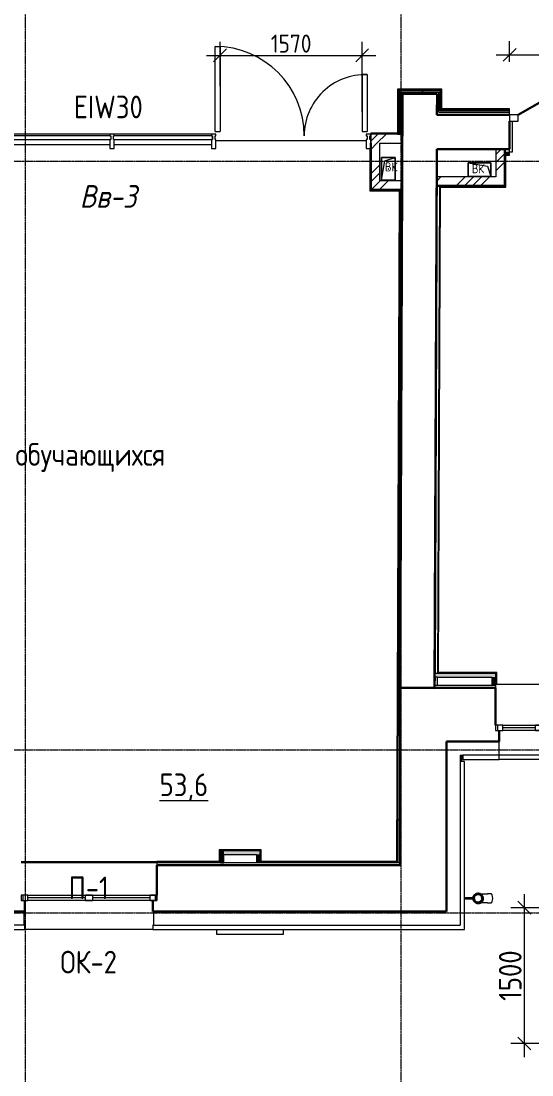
# Model space of a CAD drawing. Header units: millimetres. Extents: x -11345 to 411485, y -9810 to 73012.
# Drawn here: x 35004 to 40646, y -1793 to 9841 of the extents above; entities that cross this region are included whole.
import ezdxf

# ---------------------------------------------------------------- set-up
doc = ezdxf.new("R2010")
doc.units = ezdxf.units.MM
doc.linetypes.add('ADSK_Линия сетки', pattern=[25, 20, -2.5, 0, -2.5])
for name, color, linetype, lineweight in [('_ Окна', 7, 'Continuous', 9), ('Аннотация', 7, 'Continuous', 18), ('Витраж', 7, 'Continuous', 9), ('Двери', 7, 'Continuous', 9), ('Марки', 7, 'Continuous', 20), ('Марки окон', 7, 'Continuous', 20), ('Марки помещений', 7, 'Continuous', 20), ('Обобщенные модели', 7, 'Continuous', 18), ('Окна', 7, 'Continuous', 9), ('Оси', 253, 'Continuous', 9), ('Панели витража', 7, 'Continuous', 9), ('Перекрытие', 7, 'Continuous', 9), ('Размеры', 7, 'Continuous', 5), ('Стены внутренние', 7, 'Continuous', 18), ('Стены наружные', 7, 'Continuous', 18), ('Стены несущие', 7, 'Continuous', 30), ('Стены отделка', 7, 'Continuous', 30), ('Стены штриховка', 7, 'Continuous', 9)]:
    doc.layers.add(name, color=color, linetype=linetype, lineweight=lineweight)
doc.styles.add('GOST Common_2', font='GOST_Common.ttf', dxfattribs={"width": 0.9, "height": 250})
doc.styles.add('GOST Common_3', font='GOST_Common.ttf', dxfattribs={"width": 0.9, "height": 250})
doc.styles.add('GOST Common_5', font='GOST_Common.ttf', dxfattribs={"width": 0.9, "height": 100})
doc.styles.add('GOST Common_7', font='GOST_Common.ttf', dxfattribs={"width": 0.9, "height": 200})
doc.styles.add('GOST Common_B_I', font='', dxfattribs={"width": 0.9, "height": 250})
doc.styles.get('GOST Common_B_I').set_extended_font_data('GOST Common', italic=True, bold=True)
doc.dimstyles.new('ADSK_Основной_2_5_мм_округление_до_1', dxfattribs={"dimscale": 304.8, "dimtxt": 251.428749, "dimasz": 0.463911, "dimexe": 0.492126, "dimexo": 0.492126, "dimgap": 0.098425, "dimtad": 1, "dimdec": 0, "dimdsep": 46, "dimtxsty": 'GOST Common_3', "dimblk1": 'OBLIQUE', "dimblk2": 'OBLIQUE', "dimsah": 1, "dimcen": 0.09, "dimdle": 0.492126, "dimazin": 2, "dimtfac": 1, "dimtdec": 4, "dimtix": 1, "dimtmove": 0, "dimatfit": 3, "dimfxl": 1, "dimtvp": 1, "dimtolj": 1, "dimtzin": 0, "dimlwd": 20, "dimlwe": 20, "dimarcsym": 2})
doc.dimstyles.new('ADSK_Основной_2_мм', dxfattribs={"dimscale": 304.8, "dimtxt": 201.142999, "dimasz": 0.463911, "dimexe": 0.492126, "dimexo": 0.492126, "dimgap": 0.098425, "dimtad": 1, "dimrnd": 0.01, "dimdsep": 46, "dimtxsty": 'GOST Common_7', "dimblk1": 'OBLIQUE', "dimblk2": 'OBLIQUE', "dimsah": 1, "dimcen": 0.09, "dimdle": 0.492126, "dimazin": 2, "dimtfac": 1, "dimtdec": 4, "dimtix": 1, "dimtmove": 0, "dimatfit": 3, "dimfxl": 1, "dimtvp": 1, "dimtolj": 1, "dimtzin": 0, "dimlwd": 20, "dimlwe": 20, "dimarcsym": 2})
pattern_1 = [(0, (32053.86, 0), (406.4, 101.6), [33.528, -271.272, 33.528, -271.272, -1625.6]), (0, (32053.86, 0), (406.4, 101.6), [-609.6, 33.528, -576.072, 33.528, -271.272, -711.2]), (0, (32053.86, 0), (406.4, 101.6), [-1524, 33.528, -169.672, 33.528, -474.472]), (120, (32206.26, 50.8), (-291.18818, 301.15272), [33.528, -271.272, 33.528, -271.272, -1625.6]), (120, (32206.26, 50.8), (-291.18818, 301.15272), [-609.6, 33.528, -576.072, 33.528, -271.272, -711.2]), (120, (32206.26, 50.8), (-291.18818, 301.15272), [-1524, 33.528, -169.672, 33.528, -474.472]), (240, (32257.06, 254), (-115.21182, -402.75272), [33.528, -271.272, 33.528, -271.272, -1625.6]), (240, (32257.06, 254), (-115.21182, -402.75272), [-609.6, 33.528, -576.072, 33.528, -271.272, -711.2]), (240, (32257.06, 254), (-115.21182, -402.75272), [-1524, 33.528, -169.672, 33.528, -474.472])]

# ---------------------------------------------------------------- blocks, each defined once
blk = doc.blocks.new('Дверь-Alumark_двупольная с глухим окном_S70 - 1600х2200 алюм ост Д-20п-3416635-План 1-го этажа')
at = {"layer": 'Двери', "lineweight": 30}
for p, q in [((-580, 190), (299, 697)), ((830, 190), (488, 387))]:
    blk.add_line(p, q, dxfattribs=at)
at = {"layer": 'Двери'}
for p, q in [((-675, 190), (-675, 120)), ((-580, 190), (-675, 190)), ((-675, 120), (-580, 120)), ((-580, 120), (-580, 190)), ((830, 190), (830, 120)), ((925, 190), (830, 190)), ((830, 120), (925, 120)), ((925, 120), (925, 190))]:
    blk.add_line(p, q, dxfattribs=at)
blk = doc.blocks.new('Водосток - Тип 1 _карниз больше 490мм_-5158564-План 1-го этажа')
at = {"layer": 'Обобщенные модели', "lineweight": 9}
h = blk.add_hatch(dxfattribs=at)
h.set_pattern_fill('FP_15', color=256, style=0, pattern_type=2)
h.set_pattern_definition([(135, (281.1, -7838.13), (-106.066, -106.066), [])])
h.paths.add_polyline_path([(174, 150), (174, 171), (164, 191), (145, 206), (125, 210), (102, 204), (86, 191), (76, 171), (77, 147), (86, 129), (103, 115), (125, 110), (147, 115), (164, 129), (174, 149)])
at = {"layer": 'Обобщенные модели'}
for p, q in [((75, 306), (75, 264)), ((175, 264), (175, 306)), ((120, 109), (120, 10)), ((130, 10), (130, 109))]:
    blk.add_line(p, q, dxfattribs=at)
at = {"layer": 'Обобщенные модели', "flags": 128}
for points in [[(75, 173), (75, 174), (75, 177), (75, 180), (75, 183), (75, 186), (75, 190), (75, 193), (75, 197), (75, 201), (75, 205), (75, 210), (75, 214), (75, 219), (75, 224), (75, 229), (75, 234), (75, 239), (75, 245), (75, 250), (75, 256), (75, 261), (75, 264)], [(175, 264), (175, 258), (175, 252), (175, 247), (175, 242), (175, 236), (175, 231), (175, 226), (175, 221), (175, 216), (175, 212), (175, 207), (175, 203), (175, 199), (175, 195), (175, 191), (175, 188), (175, 184), (175, 181), (175, 178), (175, 175), (175, 173)]]:
    blk.add_lwpolyline(points, dxfattribs=at)
at = {"layer": 'Обобщенные модели'}
for start, end in [(90, 270), (270, 90)]:
    blk.add_arc((125, 160), 52, start, end, dxfattribs=at)
at = {"layer": 'Обобщенные модели', "lineweight": 40}
for start, end in [(90, 270), (270, 90)]:
    blk.add_arc((125, 160), 50, start, end, dxfattribs=at)
at = {"layer": 'Обобщенные модели'}
for start_param, end_param in [(4.712389, 6.283185), (3.141593, 4.712389)]:
    blk.add_ellipse((125, 306), major_axis=(-50, 0), ratio=0.309017, start_param=start_param, end_param=end_param, dxfattribs=at)
blk = doc.blocks.new('окна_rehau_двупольное_2_фрамуги - 1460х2440 _нов_-2128967-План 1-го этажа')
at = {"layer": '_ Окна', "lineweight": 18}
for p, q in [((-750, 75), (-750, 135)), ((-750, 135), (-674, 135)), ((-674, 135), (-674, 75)), ((-38, 75), (-38, 135)), ((-38, 135), (38, 135)), ((38, 135), (38, 75)), ((674, 135), (674, 75)), ((750, 135), (674, 135)), ((750, 75), (750, 135)), ((-674, 75), (-750, 75)), ((38, 75), (-38, 75)), ((674, 75), (750, 75))]:
    blk.add_line(p, q, dxfattribs=at)
at = {"layer": '_ Окна'}
for p, q in [((-730, 75), (-730, 135)), ((730, 75), (730, 135)), ((-674, 105), (-38, 105)), ((38, 105), (674, 105))]:
    blk.add_line(p, q, dxfattribs=at)
at = {"layer": 'Окна'}
for p, q in [((-750, 135), (-750, 75)), ((-674, 135), (-750, 135)), ((-674, 135), (-38, 135)), ((38, 135), (-38, 135)), ((38, 135), (674, 135)), ((750, 135), (674, 135)), ((750, 75), (750, 135)), ((-750, 75), (-674, 75)), ((-38, 75), (-674, 75)), ((-38, 75), (38, 75)), ((674, 75), (38, 75)), ((674, 75), (750, 75))]:
    blk.add_line(p, q, dxfattribs=at)
blk = doc.blocks.new('окно трехпол с фрамугой - 1675-2150_h___нов_ ок16-V46-План 1-го этажа')
at = {"layer": '_ Окна', "lineweight": 18}
for p, q in [((-857.5, 115), (-857.5, 175)), ((-857.5, 175), (-777.5, 175)), ((-777.5, 175), (-777.5, 115)), ((-417.5, 115), (-417.5, 175)), ((-417.5, 175), (-357.5, 175)), ((-357.5, 175), (-357.5, 115)), ((357.5, 115), (357.5, 175)), ((357.5, 175), (417.5, 175)), ((417.5, 175), (417.5, 115)), ((777.5, 175), (777.5, 115)), ((857.5, 175), (777.5, 175)), ((857.5, 115), (857.5, 175)), ((-777.5, 115), (-857.5, 115)), ((-357.5, 115), (-417.5, 115)), ((417.5, 115), (357.5, 115)), ((777.5, 115), (857.5, 115))]:
    blk.add_line(p, q, dxfattribs=at)
at = {"layer": '_ Окна'}
for p, q in [((-837.5, 115), (-837.5, 175)), ((-777.5, 145), (-417.5, 145)), ((-357.5, 145), (357.5, 145)), ((417.5, 145), (777.5, 145)), ((837.5, 115), (837.5, 175))]:
    blk.add_line(p, q, dxfattribs=at)
at = {"layer": 'Окна'}
for p, q in [((-857.5, 175), (-857.5, 115)), ((-777.5, 175), (-857.5, 175)), ((-777.5, 175), (-417.5, 175)), ((-357.5, 175), (-417.5, 175)), ((-357.5, 175), (357.5, 175)), ((417.5, 175), (357.5, 175)), ((417.5, 175), (777.5, 175)), ((857.5, 175), (777.5, 175)), ((857.5, 115), (857.5, 175)), ((-857.5, 115), (-777.5, 115)), ((-417.5, 115), (-777.5, 115)), ((-417.5, 115), (-357.5, 115)), ((357.5, 115), (-357.5, 115)), ((357.5, 115), (417.5, 115)), ((777.5, 115), (417.5, 115)), ((777.5, 115), (857.5, 115))]:
    blk.add_line(p, q, dxfattribs=at)
blk = doc.blocks.new('GM_Отверстие прямоугольное _в плите_ - Отверстие-V52-План 1-го этажа')
at = {"layer": 'Обобщенные модели'}
for p, q in [((-75, -125), (-75, 125)), ((-75, 125), (75, 125)), ((75, 125), (-75, 125)), ((-75, 125), (-75, -125)), ((-37.5, 87.5), (75, 125)), ((75, 125), (75, -125)), ((75, -125), (75, 125)), ((-75, -125), (-37.5, 87.5)), ((75, -125), (-75, -125)), ((-75, -125), (75, -125))]:
    blk.add_line(p, q, dxfattribs=at)
for start, end in [(360, 180), (180, 360), (60, 165), (300, 360), (195, 270)]:
    blk.add_arc((0, 0), 2.5, start, end, dxfattribs=at)
blk = doc.blocks.new('Прямоугольный импост - Импост структурный с накладкой - 160мм-6453636-План 1-го этажа')
at = {"layer": 'Витраж', "lineweight": 18}
for p, q in [((-25, 40), (-25, 140)), ((-25, 140), (25, 140)), ((25, 140), (25, 40)), ((-15, 40), (-25, 40)), ((-25, -17), (-25, 0)), ((-25, 0), (-15, 0)), ((-15, 0), (-15, 40)), ((15, 40), (15, 0)), ((25, 40), (15, 40)), ((15, 0), (25, 0)), ((25, 0), (25, -17)), ((25, -17), (-25, -17))]:
    blk.add_line(p, q, dxfattribs=at)
blk = doc.blocks.new('GM_Отверстие прямоугольное _в плите_ - Отверстие-V54-План 1-го этажа')
at = {"layer": 'Обобщенные модели'}
for p, q in [((-75, -125), (-75, 125)), ((-75, 125), (75, 125)), ((75, 125), (-75, 125)), ((-75, 125), (-75, -125)), ((-37.5, 87.5), (75, 125)), ((75, 125), (75, -125)), ((75, -125), (75, 125)), ((-75, -125), (-37.5, 87.5)), ((75, -125), (-75, -125)), ((-75, -125), (75, -125))]:
    blk.add_line(p, q, dxfattribs=at)
for start, end in [(360, 180), (180, 360), (60, 165), (300, 360), (195, 270)]:
    blk.add_arc((0, 0), 2.5, start, end, dxfattribs=at)
blk = doc.blocks.new('_Oblique')
at = {"color": 0, "linetype": 'ByBlock', "lineweight": -2}
blk.add_line((-0.5, -0.5), (0.5, 0.5), dxfattribs=at)
blk = doc.blocks.new('DIMBLOCK24-План 1-го этажа')
at = {"layer": 'Defpoints', "color": 0, "transparency": 16777216}
for p in [(41328, 53), (40562, -1447), (41328, -1447)]:
    blk.add_point(p, dxfattribs=at)
at = {"layer": 'Размеры', "color": 0, "transparency": 16777216}
for p, q in [((40562, 203), (40562, -1597)), ((41178, 53), (40412, 53)), ((41178, -1447), (40412, -1447))]:
    blk.add_line(p, q, dxfattribs=at)
at = {"layer": 'Размеры', "color": 0, "transparency": 16777216, "xscale": 141.4, "yscale": 141.4, "zscale": 141.4}
for p, rotation in [((40562, 53), 90), ((40562, -1447), 270)]:
    blk.add_blockref('_Oblique', p, dxfattribs=dict(at, rotation=rotation))
at = {"layer": 'Размеры', "color": 0, "lineweight": 20, "transparency": 16777216, "insert": (40407, -697), "char_height": 250, "width": 700.59, "attachment_point": 5, "rotation": 90, "style": 'GOST Common_3'}
blk.add_mtext('\\A1;1500', dxfattribs=at)
blk = doc.blocks.new('DIMBLOCK73-План 1-го этажа')
at = {"layer": 'Defpoints', "color": 0, "transparency": 16777216}
for p in [(42000, 9467), (40400, 9242), (42000, 9242)]:
    blk.add_point(p, dxfattribs=at)
at = {"layer": 'Размеры', "color": 0, "transparency": 16777216}
for p, q in [((40400, 9392), (40400, 9617)), ((42000, 9392), (42000, 9617)), ((40250, 9467), (42150, 9467))]:
    blk.add_line(p, q, dxfattribs=at)
at = {"layer": 'Размеры', "color": 0, "transparency": 16777216, "xscale": 141.4, "yscale": 141.4, "zscale": 141.4, "rotation": 180}
blk.add_blockref('_Oblique', (40400, 9467), dxfattribs=at)
at = {"layer": 'Размеры', "color": 0, "transparency": 16777216, "xscale": 141.4, "yscale": 141.4, "zscale": 141.4}
blk.add_blockref('_Oblique', (42000, 9467), dxfattribs=at)
at = {"layer": 'Размеры', "color": 0, "lineweight": 20, "transparency": 16777216, "insert": (41200, 9597), "char_height": 200, "width": 560.47, "attachment_point": 5, "style": 'GOST Common_7'}
blk.add_mtext('\\A1;1600', dxfattribs=at)
blk = doc.blocks.new('оси')
at = {"layer": 'Оси', "linetype": 'ADSK_Линия сетки'}
for p, q in [((9500, -6855.047), (9500, 46377.998)), ((13650, -6855.047), (13650, 23512.013)), ((-5146.135, 10450), (62505.288, 10450)), ((-5146.135, 3950), (56550.042, 3950)), ((-5146.135, 2150), (56868.493, 2150))]:
    blk.add_line(p, q, dxfattribs=at)
blk = doc.blocks.new('Прямоугольный импост - Импост структурный с накладкой - 160мм-6453639-План 1-го этажа')
at = {"layer": 'Витраж', "lineweight": 18}
for p, q in [((-50, 40), (-50, 140)), ((-50, 140), (0, 140)), ((0, 140), (0, 40)), ((-40, 40), (-50, 40)), ((-50, -17), (-50, 0)), ((-50, 0), (-40, 0)), ((-40, 0), (-40, 40)), ((-10, 40), (-10, 0)), ((0, 40), (-10, 40)), ((-10, 0), (0, 0)), ((0, 0), (0, -17)), ((0, -17), (-50, -17))]:
    blk.add_line(p, q, dxfattribs=at)
blk = doc.blocks.new('Витражная двухстворчатая дверь - Входная двухстворчатая левая_наружн-6453644-План 1-го этажа')
at = {"layer": 'Двери'}
for p, q in [((-840, 985), (-785, 985)), ((-840, 45), (-840, 985)), ((-785, 985), (-785, 45)), ((785, 675), (840, 675)), ((785, 675), (785, 45)), ((840, 675), (785, 675)), ((840, 675), (840, 45)), ((-840, 45), (-785, 45)), ((785, 45), (840, 45))]:
    blk.add_line(p, q, dxfattribs=at)
for centre, radius, start, end in [((-840, 0), 985, 360, 90), ((820, 0), 675, 88.3021, 180)]:
    blk.add_arc(centre, radius, start, end, dxfattribs=at)
blk = doc.blocks.new('*D820')
at = {"layer": 'Defpoints', "color": 0, "transparency": 16777216}
for p in [(38772, 9462), (37202, 8971), (38772, 8690)]:
    blk.add_point(p, dxfattribs=at)
at = {"layer": 'Размеры', "color": 0, "transparency": 16777216}
for p, q in [((37202, 9121), (37202, 9612)), ((38772, 8840), (38772, 9612)), ((37052, 9462), (38922, 9462))]:
    blk.add_line(p, q, dxfattribs=at)
at = {"layer": 'Размеры', "color": 0, "transparency": 16777216, "xscale": 141.4, "yscale": 141.4, "zscale": 141.4, "rotation": 180}
blk.add_blockref('_Oblique', (37202, 9462), dxfattribs=at)
at = {"layer": 'Размеры', "color": 0, "transparency": 16777216, "xscale": 141.4, "yscale": 141.4, "zscale": 141.4}
blk.add_blockref('_Oblique', (38772, 9462), dxfattribs=at)
at = {"layer": 'Размеры', "color": 0, "lineweight": 20, "transparency": 16777216, "insert": (37987, 9592), "char_height": 200, "width": 560.47, "attachment_point": 5, "style": 'GOST Common_7'}
blk.add_mtext('\\A1;1570', dxfattribs=at)

msp = doc.modelspace()

# ---------------------------------------------------------------- hatches: boundary and pattern name
at = {"layer": 'Стены внутренние', "lineweight": 9}
h = msp.add_hatch(dxfattribs=at)
h.set_pattern_fill('FP_12', color=256, style=0, pattern_type=2)
h.set_pattern_definition(pattern_1)
h.paths.add_polyline_path([(39191.99832, 8592.01094), (39196.36945, 8592.27312), (39197.95046, 9055.69367), (39183.21658, 9055.69367), (39181.36829, 8592.01094)])
h = msp.add_hatch(dxfattribs=at)
h.set_pattern_fill('FP_12', color=256, style=0, pattern_type=2)
h.set_pattern_definition(pattern_1)
h.paths.add_polyline_path([(39597.95046, 9055.69367), (39617.95046, 9055.69367), (39617.95046, 9070.69367), (39183.27637, 9070.69367), (39183.27637, 9055.69367), (39597.22142, 9055.69367)])
h = msp.add_hatch(dxfattribs=at)
h.set_pattern_fill('FP_12', color=256, style=0, pattern_type=2)
h.set_pattern_definition(pattern_1)
h.paths.add_polyline_path([(70962.86393, 8835.20911), (70962.86393, 8850.20911), (69767.86393, 8850.20911), (69767.86393, 8835.20911), (70706.82102, 8835.20911)])
h.paths.add_polyline_path([(64373.30516, 8835.20911), (68167.86393, 8835.20911), (68167.86393, 8850.20911), (63687.86393, 8850.20911), (63687.86393, 8835.20911)])
h.paths.add_polyline_path([(71992.86393, 8835.20911), (72119.99442, 8835.20911), (72119.99442, 8850.20911), (71992.86393, 8850.20911)])
h.paths.add_polyline_path([(45372.7576, 8835.20911), (45696.86393, 8835.20911), (45696.86393, 8850.20911), (41999.86393, 8850.20911), (41999.86393, 8835.20911), (43261.58565, 8835.20911)])
h.paths.add_polyline_path([(47296.86393, 8835.20911), (53508.98007, 8835.20911), (53508.98007, 8850.20911), (47296.86393, 8850.20911)])
h.paths.add_polyline_path([(40397.14953, 8835.20911), (40399.86393, 8835.20911), (40399.86393, 8850.20911), (39617.95046, 8850.20911), (39617.95046, 8835.20911), (40094.82773, 8835.20911)])
h.paths.add_polyline_path([(56984.20333, 8835.20911), (57611.39801, 8835.20911), (57611.39801, 8850.20911), (55408.98007, 8850.20911), (55408.98007, 8835.20911), (56872.6581, 8835.20911)])
h.paths.add_polyline_path([(62167.86393, 8835.20911), (62167.86393, 8850.20911), (59551.39801, 8850.20911), (59551.39801, 8835.20911), (61734.34022, 8835.20911)])
h = msp.add_hatch(dxfattribs=at)
h.set_pattern_fill('ANSI34', color=256, scale=20, style=0)
h.paths.add_polyline_path([(38966.897, 8492.01094), (38866.897, 8492.01094), (38866.897, 7979), (38966.897, 7979)])
h = msp.add_hatch(dxfattribs=at)
h.set_pattern_fill('ANSI34', color=256, scale=20, style=0)
h.paths.add_polyline_path([(40347.95046, 8425.20911), (40247.95046, 8425.20911), (40247.95046, 8120), (40347.95046, 8120)])
h = msp.add_hatch(dxfattribs=at)
h.set_pattern_fill('FP_12', color=256, style=0, pattern_type=2)
h.set_pattern_definition(pattern_1)
h.paths.add_polyline_path([(47496.36393, 8380.20911), (47496.36393, 8395.20911), (47296.86393, 8395.20911), (47296.86393, 8380.20911), (47486.36393, 8380.20911)])
h.paths.add_polyline_path([(40399.86393, 8380.20911), (40399.86393, 8395.20911), (40335.95046, 8395.20911), (40335.95046, 8380.20911), (40397.14953, 8380.20911)])
h.paths.add_polyline_path([(45372.7576, 8380.20911), (45696.86393, 8380.20911), (45696.86393, 8395.20911), (41999.86393, 8395.20911), (41999.86393, 8380.20911), (43261.58565, 8380.20911)])
h = msp.add_hatch(dxfattribs=at)
h.set_pattern_fill('ANSI34', color=256, scale=20, style=0)
h.paths.add_polyline_path([(39213.92503, 7979), (39214.32364, 8079), (38966.897, 8079), (38966.897, 7979)])
h = msp.add_hatch(dxfattribs=at)
h.set_pattern_fill('ANSI34', color=256, scale=20, style=0)
h.paths.add_polyline_path([(39594.49009, 8120), (39594.09148, 8020), (40347.95046, 8020), (40347.95046, 8120)])
at = {"layer": 'Стены внутренние'}
for points in [[(40205.29393, 2598.2316), (40245.29393, 2598.2316), (40245.29393, 2638.2316), (39572.64156, 2638.2316), (39572.64156, 2598.2316), (40094.82773, 2598.2316)], [(40243.10893, 2508.2316), (40245.29393, 2508.2316), (40244.29393, 2598.2316), (40205.29393, 2598.2316), (40205.29393, 2508.2316)], [(37206.01452, 551.09819), (37245.26783, 551.09819), (37245.26783, 681.09819), (37205.26783, 681.09819), (37205.26783, 551.09819)], [(37605.26783, 641.09819), (37645.26783, 641.09819), (37645.26783, 681.09819), (37245.26783, 681.09819), (37245.26783, 641.09819), (37455.86279, 641.09819)], [(37645.26783, 551.09819), (37645.26783, 641.09819), (37605.26783, 641.09819), (37605.26783, 551.09819)]]:
    msp.add_hatch(color=256, dxfattribs=at).paths.add_polyline_path(points)
at = {"layer": 'Стены штриховка'}
h = msp.add_hatch(dxfattribs=at)
h.set_pattern_fill('ANSI34', color=256, scale=20)
h.paths.add_polyline_path([(39216.36836, 8591.95936), (39161.36813, 8592.01094), (38866.897, 8592.01094), (38866.897, 8492.01094), (38879.897, 8492.01094), (39215.96995, 8492.01094)])

# ---------------------------------------------------------------- linework, layer by layer
at = {"layer": 'Витраж'}
for p, q in [((35984.34426, 8592.01094), (34923.79151, 8592.01094)), ((37106.897, 8592.01094), (36034.34426, 8592.01094)), ((35984.34426, 8475.01094), (34923.79151, 8475.01094)), ((37106.897, 8475.01094), (36034.34426, 8475.01094))]:
    msp.add_line(p, q, dxfattribs=at)
at = {"layer": 'Панели витража', "lineweight": 18}
for points in [[(35984.34426, 8575.01094), (34913.79151, 8575.01094), (34913.79151, 8535.01094), (35994.34426, 8535.01094)], [(36024.34426, 8535.01094), (37116.897, 8535.01094), (37116.897, 8575.01094)], [(37106.897, 8575.01094), (36034.34426, 8575.01094)]]:
    msp.add_lwpolyline(points, dxfattribs=at)
at = {"layer": 'Перекрытие'}
for p, q in [((40427.14953, 8735.20911), (40427.14953, 8395.20911)), ((38816.897, 8517.01094), (37156.897, 8517.01094)), ((40427.14953, 8395.20911), (40399.86393, 8395.20911))]:
    msp.add_line(p, q, dxfattribs=at)
at = {"layer": 'Стены внутренние'}
msp.add_line((35004.42928, 551.09819), (36504.42928, 551.09819), dxfattribs=at)
at = {"layer": 'Стены наружные'}
for p, q in [((40257.29393, 2520.2316), (41960.29393, 2520.2316)), ((39871.99832, 1668.2316), (39871.99832, 1738.2316)), ((39884.46176, 1718.2316), (39871.99832, 1718.2316)), ((41925.29393, 1738.2316), (40285.29393, 1738.2316)), ((41925.29393, 1688.2316), (40285.29393, 1688.2316)), ((35004.42928, 563.09819), (36504.42928, 563.09819)), ((36459.42928, -188.90181), (35044.42928, -188.90181))]:
    msp.add_line(p, q, dxfattribs=at)
at = {"layer": 'Стены несущие'}
for p, q in [((39191.99832, 2478.2316), (39218.14182, 9036.86881)), ((39598.1388, 9035.3541), (39218.14182, 9036.86881)), ((39597.22142, 8805.20911), (39598.1388, 9035.3541)), ((39597.22142, 8805.20911), (40399.86393, 8805.20911)), ((40399.86393, 8425.20911), (40399.86393, 8735.20911)), ((38866.897, 8492.01094), (38866.897, 7979)), ((39571.9953, 2476.71688), (39595.70669, 8425.20911)), ((39595.69791, 8395.20911), (39572.64156, 2638.2316)), ((40399.86393, 8425.20911), (39595.70669, 8425.20911)), ((40347.95046, 8020), (40347.95046, 8425.20911)), ((38866.897, 7979), (39213.92503, 7979)), ((39594.09148, 8020), (40347.95046, 8020)), ((39572.48136, 2598.2316), (39572.1211, 2508.27719)), ((39191.99832, 2478.2316), (39191.99832, 521.09819)), ((39191.99832, 2478.2316), (40245.29393, 2478.2316)), ((39191.99832, 2478.2316), (39571.9953, 2476.71688)), ((40245.29393, 2068.2316), (40245.29393, 2478.2316)), ((40285.29393, 1888.2316), (40285.29393, 2008.2316)), ((39701.99832, 11.09819), (39701.99832, 1888.2316)), ((40285.29393, 1888.2316), (39701.99832, 1888.2316)), ((36504.42928, 521.09819), (36504.42928, 191.09819)), ((39191.99832, 521.09819), (36504.42928, 521.09819)), ((35044.42928, 11.09819), (35044.42928, 131.09819)), ((36459.42928, 131.09819), (36459.42928, 11.09819)), ((35044.42928, 11.09819), (31715.71472, 11.09819)), ((39701.99832, 11.09819), (36459.42928, 11.09819))]:
    msp.add_line(p, q, dxfattribs=at)
at = {"layer": 'Стены отделка', "lineweight": 9}
for p, q in [((39163.35594, 9090.69367), (39161.41596, 8604.01094)), ((39652.95046, 9090.69367), (39163.35594, 9090.69367)), ((39652.95046, 8870.20911), (39652.95046, 9090.69367)), ((39196.36841, 8592.01094), (39198.2167, 9055.69367)), ((39197.95046, 9055.69367), (39197.95046, 9035.69367)), ((39197.95046, 9055.69367), (39617.95046, 9055.69367)), ((39197.95046, 9035.69367), (39597.95046, 9035.69367)), ((39218.14182, 9036.86881), (39198.14198, 9036.94853)), ((39597.95046, 9035.69367), (39597.95046, 9035.35485)), ((39597.95046, 8988.10527), (39597.95046, 8835.20911)), ((39617.95046, 8835.20911), (39617.95046, 9055.69367)), ((40399.86393, 8870.20911), (39652.95046, 8870.20911)), ((40399.86393, 8805.20911), (40399.86393, 8870.20911)), ((39597.95046, 8835.20911), (39597.22142, 8835.20911)), ((39597.22142, 8835.20911), (39597.22142, 8805.20911)), ((40397.14953, 8835.20911), (40399.86393, 8835.20911)), ((38866.897, 8604.01094), (38866.897, 8442.01094)), ((39161.41596, 8604.01094), (38866.897, 8604.01094)), ((39161.36813, 8592.01094), (39216.36857, 8592.01094)), ((38854.897, 8435.01094), (38854.897, 7969)), ((38866.897, 8407.01094), (38867.897, 8407.01094)), ((38966.897, 8492.01094), (39215.96995, 8492.01094)), ((38966.897, 8079), (38966.897, 8492.01094)), ((39595.70669, 8425.20911), (39595.70669, 8395.20911)), ((40247.95046, 8425.20911), (40247.95046, 8120)), ((40399.86393, 8395.20911), (40397.14953, 8395.20911)), ((40399.86393, 8425.20911), (40399.86393, 8425.20911)), ((40399.86393, 8360.20911), (40399.86393, 8425.20911)), ((40357.95046, 8360.20911), (40399.86393, 8360.20911)), ((40359.95046, 8010), (40359.95046, 8360.20911)), ((38966.897, 8079), (39214.32364, 8079)), ((40247.95046, 8120), (39594.49009, 8120)), ((38856.897, 7967), (39181.87759, 7967.16184)), ((39181.87759, 7967.16184), (39152.36412, 563.09819)), ((39164.31638, 551.09819), (39193.92487, 7979)), ((39594.04365, 8008), (39594.14716, 8008)), ((39624.19546, 8020), (39602.6418, 2638.2316)), ((39614.68996, 2650.2316), (39636.1475, 8008)), ((39636.1475, 8008), (40357.95046, 8008)), ((39602.12086, 2508.15705), (39602.4816, 2598.2316)), ((39602.4816, 2598.2316), (40205.29393, 2598.2316)), ((40245.29393, 2638.2316), (39602.6418, 2638.2316)), ((40255.29393, 2650.2316), (39614.68996, 2650.2316)), ((40205.29393, 2598.2316), (40205.29393, 2508.2316)), ((40245.29393, 2638.2316), (40245.29393, 2478.2316)), ((40257.29393, 2520.2316), (40257.29393, 2648.2316)), ((39184.31666, 551.12881), (39191.99832, 2478.2316)), ((39572.00134, 2508.2316), (39572.00134, 2478.2316)), ((39572.00134, 2508.2316), (40245.29393, 2508.2316)), ((39572.1211, 2508.27719), (39602.12086, 2508.15705)), ((40245.29393, 2520.2316), (40257.29393, 2520.2316)), ((40285.29393, 1688.2316), (40285.29393, 1888.2316)), ((39851.99832, 1738.2316), (39884.46176, 1738.2316)), ((39851.99832, 1738.2316), (39851.99832, -138.90181)), ((39901.99832, 1668.2316), (39851.99832, 1668.2316)), ((39884.46176, 1738.2316), (39884.46176, 1688.2316)), ((39884.46176, 1688.2316), (40285.29393, 1688.2316)), ((39901.99832, -188.90181), (39901.99832, 1668.2316)), ((40285.29393, 1738.2316), (40284.29393, 1738.2316)), ((37193.26783, 691.09819), (37193.26783, 563.09819)), ((37655.26783, 693.09819), (37195.26783, 693.09819)), ((37645.26783, 681.09819), (37205.26783, 681.09819)), ((37205.26783, 549.38617), (37205.26783, 681.09819)), ((37245.26783, 641.09819), (37605.26783, 641.09819)), ((37245.26783, 549.38617), (37245.26783, 641.09819)), ((37605.26783, 641.09819), (37605.26783, 551.09819)), ((37645.26783, 551.09819), (37645.26783, 681.09819)), ((37657.26783, 563.09819), (37657.26783, 691.09819)), ((36504.42928, 563.09819), (36504.42928, 521.09819)), ((37193.26783, 563.09819), (36504.42928, 563.09819)), ((36504.42928, 551.09819), (39191.99832, 551.09819)), ((37205.26783, 549.38617), (37245.26783, 549.38617)), ((39152.36412, 563.09819), (37657.26783, 563.09819)), ((39164.31682, 551.20853), (39184.31666, 551.12881)), ((35038.42928, -138.90181), (35038.42928, 11.09819)), ((36468.42928, 11.09819), (36468.42928, -138.90181)), ((31496.66335, -188.90181), (35044.42928, -188.90181)), ((35044.42928, -138.90181), (35038.42928, -138.90181)), ((35044.42928, -188.90181), (35044.42928, -138.90181)), ((36468.42928, -138.90181), (36459.42928, -138.90181)), ((36459.42928, -138.90181), (36459.42928, -188.90181)), ((36459.42928, -188.90181), (39901.99832, -188.90181)), ((37163.06052, -188.90181), (37163.06052, -238.90181)), ((37904.22741, -238.90181), (37904.22741, -188.90181)), ((39701.99832, -138.90181), (39851.99832, -138.90181)), ((37163.06052, -238.90181), (37904.22741, -238.90181))]:
    msp.add_line(p, q, dxfattribs=at)
at = {"layer": 'Стены штриховка'}
for p, q in [((39174.31218, 9079.69367), (39172.36822, 8592.01094)), ((39641.95046, 9079.69367), (39174.31218, 9079.69367)), ((39641.95046, 8859.20911), (39641.95046, 9079.69367)), ((39183.27637, 9070.69367), (39181.36829, 8592.01094)), ((39632.95046, 9070.69367), (39183.27637, 9070.69367)), ((39632.95046, 8850.20911), (39632.95046, 9070.69367)), ((40399.86393, 8850.20911), (39632.95046, 8850.20911)), ((40399.86393, 8859.20911), (39641.95046, 8859.20911)), ((39617.95046, 8835.20911), (40397.14953, 8835.20911)), ((39161.36813, 8592.01094), (38854.897, 8592.01094)), ((39161.40799, 8602.01094), (38866.897, 8602.01094)), ((39161.36813, 8592.01094), (39161.41596, 8604.01094)), ((38856.897, 8435.01094), (38856.897, 7969)), ((40347.95046, 8395.20911), (40397.14953, 8395.20911)), ((40357.95046, 8008), (40357.95046, 8395.20911)), ((40357.95046, 8380.20911), (40399.86393, 8380.20911)), ((40357.95046, 8371.20911), (40399.86393, 8371.20911)), ((38854.897, 7969), (38854.897, 7967)), ((38854.897, 7967), (38856.897, 7967)), ((38856.897, 7969), (39183.88493, 7969)), ((38866.897, 7979), (38866.897, 7981)), ((38868.897, 7979), (38866.897, 7979)), ((39183.88493, 7969), (39154.35616, 561.09819)), ((39594.05162, 8010), (39594.15517, 8010)), ((39612.68193, 2648.2316), (39634.15549, 8010)), ((39634.15549, 8010), (40359.95046, 8010)), ((40357.95046, 8008), (40359.95046, 8008)), ((40359.95046, 8008), (40359.95046, 8010)), ((39602.4816, 2598.2316), (39572.48136, 2598.2316)), ((39602.6418, 2638.2316), (39572.64156, 2638.2316)), ((39612.68193, 2648.2316), (40257.29393, 2648.2316)), ((40255.29393, 2520.2316), (40255.29393, 2650.2316)), ((40257.29393, 2650.2316), (40255.29393, 2650.2316)), ((40257.29393, 2648.2316), (40257.29393, 2650.2316)), ((40284.29393, 1738.2316), (39884.46176, 1738.2316)), ((37195.26783, 693.09819), (37193.26783, 693.09819)), ((37193.26783, 693.09819), (37193.26783, 691.09819)), ((37193.26783, 691.09819), (37657.26783, 691.09819)), ((37195.26783, 561.09819), (37195.26783, 693.09819)), ((37655.26783, 561.09819), (37655.26783, 693.09819)), ((37657.26783, 693.09819), (37655.26783, 693.09819)), ((37657.26783, 691.09819), (37657.26783, 693.09819)), ((37195.26783, 561.09819), (36504.42928, 561.09819)), ((39154.35616, 561.09819), (37655.26783, 561.09819)), ((35038.42928, -138.90181), (31566.42637, -138.90181)), ((36468.42928, -138.90181), (39701.99832, -138.90181))]:
    msp.add_line(p, q, dxfattribs=at)

# ---------------------------------------------------------------- block references
msp.add_blockref('оси', (25553.42928, -2155))
at = {"layer": 'Витраж', "extrusion": (0, 0, -1), "rotation": 180}
for name, p in [('Прямоугольный импост - Импост структурный с накладкой - 160мм-6453636-План 1-го этажа', (-36009.34426, 8575.01094)), ('Прямоугольный импост - Импост структурный с накладкой - 160мм-6453636-План 1-го этажа', (-37131.897, 8575.01094)), ('Прямоугольный импост - Импост структурный с накладкой - 160мм-6453639-План 1-го этажа', (-38866.897, 8575.01094))]:
    msp.add_blockref(name, p, dxfattribs=at)
at = {"layer": 'Двери'}
for name, p in [('Витражная двухстворчатая дверь - Входная двухстворчатая левая_наружн-6453644-План 1-го этажа', (37986.897, 8575.01094)), ('Дверь-Alumark_двупольная с глухим окном_S70 - 1600х2200 алюм ост Д-20п-3416635-План 1-го этажа', (41074.86393, 8615.20911))]:
    msp.add_blockref(name, p, dxfattribs=at)
at = {"layer": 'Обобщенные модели'}
msp.add_blockref('GM_Отверстие прямоугольное _в плите_ - Отверстие-V54-План 1-го этажа', (39060.8885, 8208.45993), dxfattribs=at)
for name, p, rotation in [('GM_Отверстие прямоугольное _в плите_ - Отверстие-V52-План 1-го этажа', (40068.86393, 8200.20075), 269.9999999999997), ('Водосток - Тип 1 _карниз больше 490мм_-5158564-План 1-го этажа', (39891.99832, 281.09819), 269.9999999999999)]:
    msp.add_blockref(name, p, dxfattribs=dict(at, rotation=rotation))
at = {"layer": 'Окна', "rotation": 180}
for name, p in [('окно трехпол с фрамугой - 1675-2150_h___нов_ ок16-V46-План 1-го этажа', (41102.79393, 2183.2316)), ('окна_rehau_двупольное_2_фрамуги - 1460х2440 _нов_-2128967-План 1-го этажа', (35754.42928, 266.09819))]:
    msp.add_blockref(name, p, dxfattribs=at)

# ---------------------------------------------------------------- texts
at = {"layer": 'Аннотация', "color": 1, "lineweight": 9, "true_color": 0xff0000, "insert": (35588.61724, 9017.28004), "char_height": 250, "width": 811.737, "attachment_point": 1, "line_spacing_factor": 1.022766, "style": 'GOST Common_2'}
msp.add_mtext('\\pxt1.44,2.88,4.32,5.76,7.2,8.64,10.08,11.52,12.96,14.4,15.84,17.28,18.72,20.16,21.6,23.04,24.48,25.92,27.36,28.8,30.24,31.68,33.12,34.56,36,37.44,38.88,40.32,41.76,43.2,44.64,46.08;{EIW30}', dxfattribs=at)
at = {"layer": 'Аннотация', "color": 251, "lineweight": 9, "true_color": 0x4b4b4b, "char_height": 100, "width": 156.348, "attachment_point": 1, "line_spacing_factor": 1.022766, "style": 'GOST Common_5'}
for insert in [(39023.2191, 8280.02157), (39982.90732, 8260.43522)]:
    msp.add_mtext('\\pxt3.6,7.2,10.8,14.4,18,21.6,25.2,28.8,32.4,36,39.6,43.2,46.8,50.4,54,57.6,61.2,64.8,68.4,72,75.6,79.2,82.8,86.4,90,93.6,97.2,100.8,104.4,108,111.6,115.2;{ВК}', dxfattribs=dict(at, insert=insert))
at = {"layer": 'Марки', "lineweight": 9, "insert": (35966.20217, 7904.65173), "char_height": 250, "width": 696.6, "attachment_point": 5, "line_spacing_factor": 1.022766, "style": 'GOST Common_B_I'}
msp.add_mtext('\\pxqc,t4.572,9.144,13.716,18.288,22.86,27.432,32.004,36.576,41.148,45.72,50.292,54.864,59.436,64.008,68.58,73.152,77.724,82.296,86.868,91.44,96.012,100.584,105.156,109.728,114.3,118.872,123.444,128.016,132.588,137.16,141.732,146.304;{Вв-3}', dxfattribs=at)
at = {"layer": 'Марки окон', "lineweight": 9, "char_height": 250, "attachment_point": 5, "line_spacing_factor": 1.022766, "style": 'GOST Common_2'}
for s, insert, width in [('\\pxqc,t1.8,3.6,5.4,7.2,9,10.8,12.6,14.4,16.2,18,19.8,21.6,23.4,25.2,27,28.8,30.6,32.4,34.2,36,37.8,39.6,41.4,43.2,45,46.8,48.6,50.4,52.2,54,55.8,57.6;{П-1}', (35751.27188, 272.16464), 458.1), ('\\pxqc,t1.8,3.6,5.4,7.2,9,10.8,12.6,14.4,16.2,18,19.8,21.6,23.4,25.2,27,28.8,30.6,32.4,34.2,36,37.8,39.6,41.4,43.2,45,46.8,48.6,50.4,52.2,54,55.8,57.6;{ОК-2}', (35750.82188, -548.37315), 684.9)]:
    msp.add_mtext(s, dxfattribs=dict(at, insert=insert, width=width))
at = {"layer": 'Марки помещений', "lineweight": 9, "char_height": 250, "attachment_point": 5, "line_spacing_factor": 1.022766, "style": 'GOST Common_2'}
for s, insert, width in [('\\pxqc,t1.8,3.6,5.4,7.2,9,10.8,12.6,14.4,16.2,18,19.8,21.6,23.4,25.2,27,28.8,30.6,32.4,34.2,36,37.8,39.6,41.4,43.2,45,46.8,48.6,50.4,52.2,54,55.8,57.6;{Гардероб для обучающихся}', (34795.26182, 5022.49505), 3809.7), ('\\pxqc,t1.8,3.6,5.4,7.2,9,10.8,12.6,14.4,16.2,18,19.8,21.6,23.4,25.2,27,28.8,30.6,32.4,34.2,36,37.8,39.6,41.4,43.2,45,46.8,48.6,50.4,52.2,54,55.8,57.6;{\\L53,6}', (36802.28963, 1380.52514), 566.1)]:
    msp.add_mtext(s, dxfattribs=dict(at, insert=insert, width=width))

# ---------------------------------------------------------------- dimensions: what is measured, and where the dimension line sits
at = {"layer": 'Размеры', "lineweight": 20}
for base, p1, p2, override, picture, middle in [((38771.897, 9462.3226), (37201.897, 8970.97001), (38771.897, 8689.87138), {"dimpost": '<>', "dimfxl": 1594.965968, "dimlwd": 65535, "dimlwe": 65535}, '*D820', (37986.897, 9592.3226)), ((41999.86393, 9466.8226), (40399.86393, 9241.71389), (41999.86393, 9241.71389), {"dimpost": '<>', "dimfxl": 1600, "dimlwd": 65535, "dimlwe": 65535}, 'DIMBLOCK73-План 1-го этажа', (41199.86393, 9596.8226))]:
    dim = msp.add_linear_dim(base=base, p1=p1, p2=p2, dimstyle='ADSK_Основной_2_мм', override=override, dxfattribs=at)
    dim.commit()
    dim.dimension.update_dxf_attribs({"geometry": picture, "text_midpoint": middle})
dim = msp.add_linear_dim(base=(40562.40644, -1446.67739), p1=(41328.15944, 53.32607), p2=(41328.15944, -1446.67739), angle=90, dimstyle='ADSK_Основной_2_5_мм_округление_до_1', override={"dimpost": '<>', "dimfxl": 1500.003468, "dimlwd": 65535, "dimlwe": 65535}, dxfattribs=at)
dim.commit()
dim.dimension.update_dxf_attribs({"geometry": 'DIMBLOCK24-План 1-го этажа', "text_midpoint": (40407.40644, -696.67566)})

doc.saveas('drawing.dxf')
